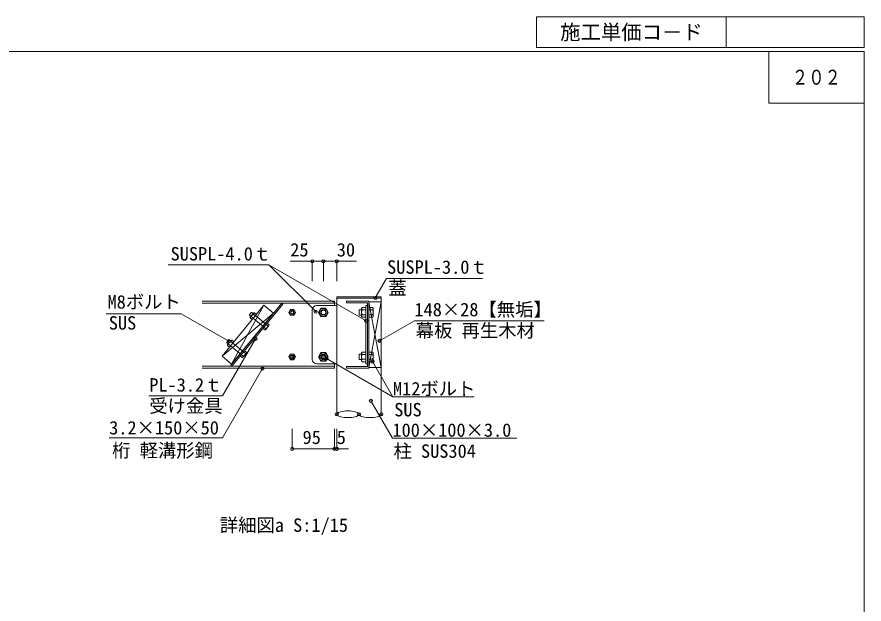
# Model space of a CAD drawing. Units: millimetres, scale not verified, with parts at other scales. Extents: x 187 to 5663, y 265 to 3998.
# Drawn here: x 2972 to 5663, y 2131 to 3998 of the extents above; entities that cross this region are included whole.
import ezdxf
from ezdxf.enums import TextEntityAlignment as Align

# ---------------------------------------------------------------- set-up
doc = ezdxf.new("R2010")
doc.units = ezdxf.units.MM
doc.header["$LTSCALE"] = 20
doc.header["$PDMODE"] = 32
doc.header["$PDSIZE"] = 10
doc.linetypes.add('USER1', pattern=[25, 12.5, -12.5])
for name, color, linetype, lineweight in [('_0-0_', 7, 'Continuous', 13), ('寸法', 1, 'Continuous', 13), ('本体', 7, 'Continuous', 13)]:
    doc.layers.add(name, color=color, linetype=linetype, lineweight=lineweight)
doc.styles.add('ＭＳ ゴシック', font='')
doc.styles.get('ＭＳ ゴシック').set_extended_font_data('MS Gothic')

msp = doc.modelspace()

# ---------------------------------------------------------------- linework, layer by layer
at = {"layer": '_0-0_'}
for p, q in [((4623.24, 3997.98), (5663.46, 3997.98)), ((4623.24, 3997.98), (4623.24, 3901.22)), ((5225.63, 3997.98), (5225.63, 3901.22)), ((5663.46, 3997.98), (5663.46, 3901.22)), ((4623.24, 3901.22), (5663.46, 3901.22)), ((5360.76, 3888.25), (5360.76, 3724.25)), ((5663.46, 3724.25), (5360.76, 3724.25))]:
    msp.add_line(p, q, dxfattribs=at)
at = {"layer": '_0-0_', "color": 6}
msp.add_lwpolyline([(5663.46, 3888.25), (187.2, 3888.25), (187.2, 264.62), (5663.46, 264.62)], close=True, dxfattribs=at)
at = {"layer": '寸法'}
for p, q in [((3452.33, 3210.29), (3772.1, 3210.29)), ((3772.1, 3210.29), (3921.33, 3061.05)), ((3772.1, 3210.29), (4081.76, 3031.51)), ((3945.73, 3221.16), (3839.79, 3221.16)), ((3910.38, 3221.16), (3910.38, 3157.53)), ((3945.73, 3221.16), (3945.73, 3157.53)), ((4050.64, 3221.16), (3945.73, 3221.16)), ((3988.15, 3221.16), (3988.15, 3157.53)), ((4146.16, 3166.15), (4110.58, 3104.51)), ((4146.16, 3166.15), (4451.35, 3166.15)), ((3255.54, 3054.31), (3493.89, 3054.31)), ((3493.89, 3054.31), (3645.09, 2967.01)), ((4234.9, 3032.21), (4123.84, 2968.08)), ((4234.9, 3032.21), (4646.72, 3032.21)), ((3625.04, 2793.06), (3729.83, 2974.56)), ((4166.74, 2790.17), (3955.45, 2912.16)), ((4166.74, 2790.17), (4102.15, 2902.05)), ((3625.04, 2659.35), (3752.29, 2879.76)), ((3391.14, 2793.06), (3625.04, 2793.06)), ((4164.98, 2658.56), (4096.45, 2777.25)), ((4166.74, 2790.17), (4425, 2790.17)), ((3846.75, 2624.85), (3846.75, 2688.48)), ((3981.08, 2624.85), (3981.08, 2688.48)), ((3988.15, 2624.85), (3988.15, 2688.48)), ((3264.51, 2659.35), (3625.04, 2659.35)), ((4560.7, 2658.56), (4164.98, 2658.56)), ((3981.08, 2624.85), (3846.75, 2624.85)), ((4025.43, 2624.85), (3981.08, 2624.85))]:
    msp.add_line(p, q, dxfattribs=at)
for p in [(3910.38, 3221.16), (3945.73, 3221.16), (3988.15, 3221.16), (3846.75, 2624.85), (3981.08, 2624.85), (3988.15, 2624.85)]:
    msp.add_point(p, dxfattribs=at)
at = {"layer": '本体'}
for p, q in [((4129.55, 3108.04), (3988.15, 3108.04)), ((3988.15, 3108.04), (3988.15, 2734.68)), ((4129.55, 3103.52), (3988.15, 3103.52)), ((4129.55, 3108.04), (4129.55, 2734.68)), ((3560.42, 3093.9), (3981.08, 3093.9)), ((3560.42, 3087.54), (3981.08, 3087.54)), ((3756.57, 3081.22), (3623.56, 2919.65)), ((3651.29, 2891.04), (3813.06, 3087.54)), ((3756.57, 3081.22), (3654.12, 2894.49)), ((3654.78, 2888.17), (3816.55, 3084.66)), ((3787.13, 3056.05), (3756.57, 3081.22)), ((3813.06, 3087.54), (3816.55, 3084.66)), ((3924.52, 3080.47), (3988.15, 3080.47)), ((3930.16, 3058.55), (3937.92, 3071.99)), ((3937.92, 3071.99), (3953.43, 3071.99)), ((3953.43, 3071.99), (3961.19, 3058.55)), ((3981.08, 3093.9), (3981.08, 3080.47)), ((4019.25, 3093.9), (4089.95, 3093.9)), ((4019.25, 3093.9), (4019.25, 3089.38)), ((4019.25, 3089.38), (4085.43, 3089.38)), ((4068.37, 3074.06), (4066.76, 3071.28)), ((4066.76, 3045.83), (4066.76, 3071.28)), ((4080.9, 3074.06), (4068.37, 3074.06)), ((4080.9, 3080.47), (4085.43, 3080.47)), ((4080.9, 3080.47), (4080.9, 2895.24)), ((4080.9, 3043.04), (4080.9, 3074.06)), ((4085.43, 3089.38), (4085.43, 2886.33)), ((4085.43, 3080.47), (4085.43, 2895.24)), ((4089.95, 3093.9), (4089.95, 2881.8)), ((4089.95, 3092.49), (4089.95, 2883.22)), ((4093.44, 3074.06), (4089.95, 3092.49)), ((4129.55, 3092.49), (4089.95, 3092.49)), ((4129.55, 3092.49), (4093.32, 2901.01)), ((4129.55, 2883.22), (4093.44, 3074.06)), ((4129.55, 2883.22), (4129.55, 3092.49)), ((3623.56, 2919.65), (3787.13, 3056.05)), ((3654.12, 2894.49), (3787.13, 3056.05)), ((3716.42, 3058.03), (3710.5, 3050.84)), ((3710.63, 3049.43), (3710.5, 3050.84)), ((3710.63, 3049.43), (3715.32, 3045.58)), ((3712.96, 3041.1), (3713.3, 3043.12)), ((3724.53, 3056.77), (3713.3, 3043.12)), ((3722.64, 3040.01), (3716.33, 3045.2)), ((3716.42, 3058.03), (3717.82, 3058.17)), ((3717.82, 3058.17), (3722.51, 3054.31)), ((3732.76, 3052.3), (3719.27, 3035.91)), ((3729.38, 3048.2), (3723.08, 3053.39)), ((3726.45, 3057.49), (3724.53, 3056.77)), ((3732.76, 3052.3), (3726.45, 3057.49)), ((3763.67, 3020.43), (3729.61, 3048.47)), ((3841.44, 3067.74), (3836.13, 3058.55)), ((3836.13, 3058.55), (3841.44, 3049.36)), ((3852.05, 3067.74), (3841.44, 3067.74)), ((3841.44, 3049.36), (3852.05, 3049.36)), ((3857.36, 3058.55), (3852.05, 3067.74)), ((3852.05, 3049.36), (3857.36, 3058.55)), ((3910.38, 3066.33), (3910.38, 2909.38)), ((3937.92, 3045.12), (3930.16, 3058.55)), ((3953.43, 3045.12), (3937.92, 3045.12)), ((3961.19, 3058.55), (3953.43, 3045.12)), ((4060.69, 3067.04), (4059.69, 3066.04)), ((4059.69, 3051.07), (4059.69, 3066.04)), ((4059.69, 3051.07), (4060.69, 3050.07)), ((4060.69, 3067.04), (4066.76, 3067.04)), ((4060.69, 3050.07), (4066.76, 3050.07)), ((4068.37, 3043.04), (4066.76, 3045.83)), ((4080.9, 3066.31), (4068.37, 3066.31)), ((4080.9, 3050.8), (4068.37, 3050.8)), ((4080.9, 3043.04), (4068.37, 3043.04)), ((3719.27, 3035.91), (3712.96, 3041.1)), ((3756.48, 3011.7), (3722.42, 3039.74)), ((3753.33, 3007.87), (3766.82, 3024.26)), ((3761.55, 3003.4), (3772.78, 3017.04)), ((3763.44, 3020.16), (3769.75, 3014.97)), ((3766.82, 3024.26), (3773.12, 3019.07)), ((3773.12, 3019.07), (3772.78, 3017.04)), ((3753.33, 3007.87), (3759.63, 3002.68)), ((3756.7, 3011.97), (3763, 3006.78)), ((3759.63, 3002.68), (3761.55, 3003.4)), ((3644.52, 2970.7), (3638.6, 2963.51)), ((3638.74, 2962.1), (3638.6, 2963.51)), ((3638.74, 2962.1), (3643.42, 2958.24)), ((3652.64, 2969.43), (3641.4, 2955.79)), ((3644.52, 2970.7), (3645.93, 2970.84)), ((3645.93, 2970.84), (3650.61, 2966.98)), ((3660.86, 2964.96), (3647.37, 2948.58)), ((3657.49, 2960.87), (3651.18, 2966.06)), ((3654.56, 2970.15), (3652.64, 2969.43)), ((3660.86, 2964.96), (3654.56, 2970.15)), ((3691.77, 2933.1), (3657.71, 2961.14)), ((3641.06, 2953.77), (3641.4, 2955.79)), ((3647.37, 2948.58), (3641.06, 2953.77)), ((3650.74, 2952.67), (3644.44, 2957.86)), ((3684.58, 2924.36), (3650.52, 2952.4)), ((3681.43, 2920.54), (3694.92, 2936.92)), ((3694.92, 2936.92), (3701.22, 2931.73)), ((3623.56, 2919.65), (3654.12, 2894.49)), ((3681.43, 2920.54), (3687.73, 2915.35)), ((3684.8, 2924.63), (3691.11, 2919.44)), ((3687.73, 2915.35), (3689.65, 2916.07)), ((3689.65, 2916.07), (3700.89, 2929.71)), ((3691.55, 2932.83), (3697.85, 2927.64)), ((3701.22, 2931.73), (3700.89, 2929.71)), ((3841.44, 2926.34), (3836.13, 2917.15)), ((3836.13, 2917.15), (3841.44, 2907.96)), ((3852.05, 2926.34), (3841.44, 2926.34)), ((3841.44, 2907.96), (3852.05, 2907.96)), ((3857.36, 2917.15), (3852.05, 2926.34)), ((3852.05, 2907.96), (3857.36, 2917.15)), ((3930.16, 2917.15), (3937.92, 2930.59)), ((3937.92, 2903.72), (3930.16, 2917.15)), ((3937.92, 2930.59), (3953.43, 2930.59)), ((3953.43, 2930.59), (3961.19, 2917.15)), ((3961.19, 2917.15), (3953.43, 2903.72)), ((4060.69, 2925.64), (4059.69, 2924.64)), ((4059.69, 2909.67), (4059.69, 2924.64)), ((4059.69, 2909.67), (4060.69, 2908.67)), ((4060.69, 2925.64), (4066.76, 2925.64)), ((4060.69, 2908.67), (4066.76, 2908.67)), ((4068.37, 2932.66), (4066.76, 2929.88)), ((4066.76, 2904.43), (4066.76, 2929.88)), ((4080.9, 2932.66), (4068.37, 2932.66)), ((4080.9, 2924.91), (4068.37, 2924.91)), ((4080.9, 2909.4), (4068.37, 2909.4)), ((4080.9, 2901.64), (4080.9, 2932.66)), ((3560.42, 2888.17), (3981.08, 2888.17)), ((3560.42, 2881.8), (3981.08, 2881.8)), ((3651.29, 2891.04), (3654.78, 2888.17)), ((3924.52, 2895.24), (3988.15, 2895.24)), ((3953.43, 2903.72), (3937.92, 2903.72)), ((3981.08, 2895.24), (3981.08, 2881.8)), ((4019.25, 2886.33), (4019.25, 2881.8)), ((4019.25, 2886.33), (4085.43, 2886.33)), ((4019.25, 2881.8), (4089.95, 2881.8)), ((4068.37, 2901.64), (4066.76, 2904.43)), ((4080.9, 2901.64), (4068.37, 2901.64)), ((4080.9, 2895.24), (4085.43, 2895.24)), ((4089.95, 2883.22), (4129.55, 2883.22)), ((3988.15, 2734.68), (3988.68, 2736.52)), ((3988.15, 2734.68), (3988.68, 2732.84)), ((3988.68, 2736.52), (3990.28, 2738.31)), ((3988.68, 2732.84), (3990.28, 2731.06)), ((3990.28, 2738.31), (3992.88, 2739.98)), ((3990.28, 2731.06), (3992.88, 2729.38)), ((3992.88, 2739.98), (3996.42, 2741.5)), ((3992.88, 2729.38), (3996.42, 2727.87)), ((3996.42, 2741.5), (4000.77, 2742.81)), ((3996.42, 2727.87), (4000.77, 2726.56)), ((4000.77, 2742.81), (4005.82, 2743.87)), ((4000.77, 2726.56), (4005.82, 2725.5)), ((4005.82, 2743.87), (4011.41, 2744.65)), ((4005.82, 2725.5), (4011.41, 2724.72)), ((4011.41, 2744.65), (4017.36, 2745.13)), ((4011.41, 2724.72), (4017.36, 2724.24)), ((4017.36, 2745.13), (4023.5, 2745.29)), ((4017.36, 2724.24), (4023.5, 2724.08)), ((4023.5, 2745.29), (4029.63, 2745.13)), ((4023.5, 2724.08), (4029.63, 2724.24)), ((4029.63, 2745.13), (4035.59, 2744.65)), ((4029.63, 2724.24), (4035.59, 2724.72)), ((4035.59, 2744.65), (4041.17, 2743.87)), ((4035.59, 2724.72), (4041.17, 2725.5)), ((4041.17, 2743.87), (4046.22, 2742.81)), ((4041.17, 2725.5), (4046.22, 2726.56)), ((4046.22, 2742.81), (4050.58, 2741.5)), ((4046.22, 2726.56), (4050.58, 2727.87)), ((4050.58, 2741.5), (4054.11, 2739.98)), ((4050.58, 2727.87), (4054.11, 2729.38)), ((4054.11, 2739.98), (4056.71, 2738.31)), ((4054.11, 2729.38), (4056.71, 2731.06)), ((4056.71, 2738.31), (4058.31, 2736.52)), ((4056.71, 2731.06), (4058.31, 2732.84)), ((4058.31, 2736.52), (4058.85, 2734.68)), ((4058.31, 2732.84), (4058.85, 2734.68)), ((4058.85, 2734.68), (4059.38, 2732.84)), ((4059.38, 2732.84), (4060.98, 2731.06)), ((4060.98, 2731.06), (4063.58, 2729.38)), ((4063.58, 2729.38), (4067.12, 2727.87)), ((4067.12, 2727.87), (4071.47, 2726.56)), ((4071.47, 2726.56), (4076.52, 2725.5)), ((4076.52, 2725.5), (4082.11, 2724.72)), ((4082.11, 2724.72), (4088.06, 2724.24)), ((4088.06, 2724.24), (4094.2, 2724.08)), ((4094.2, 2724.08), (4100.33, 2724.24)), ((4100.33, 2724.24), (4106.29, 2724.72)), ((4106.29, 2724.72), (4111.87, 2725.5)), ((4111.87, 2725.5), (4116.92, 2726.56)), ((4116.92, 2726.56), (4121.28, 2727.87)), ((4121.28, 2727.87), (4124.81, 2729.38)), ((4124.81, 2729.38), (4127.41, 2731.06)), ((4127.41, 2731.06), (4129.01, 2732.84)), ((4129.01, 2732.84), (4129.55, 2734.68))]:
    msp.add_line(p, q, dxfattribs=at)
at = {"layer": '本体', "linetype": 'USER1'}
for p, q in [((4089.95, 3074.06), (4089.95, 3043.04)), ((4089.95, 3074.06), (4102.49, 3074.06)), ((4102.49, 3074.06), (4104.09, 3071.28)), ((4104.09, 3071.28), (4104.09, 3045.83)), ((4089.95, 3066.31), (4102.49, 3066.31)), ((4089.95, 3050.8), (4102.49, 3050.8)), ((4089.95, 3043.04), (4102.49, 3043.04)), ((4102.49, 3043.04), (4104.09, 3045.83)), ((4089.95, 2932.66), (4089.95, 2901.64)), ((4089.95, 2932.66), (4102.49, 2932.66)), ((4089.95, 2924.91), (4102.49, 2924.91)), ((4089.95, 2909.4), (4102.49, 2909.4)), ((4102.49, 2932.66), (4104.09, 2929.88)), ((4104.09, 2929.88), (4104.09, 2904.43)), ((4093.44, 2901.64), (4089.95, 2883.22)), ((4089.95, 2901.64), (4102.49, 2901.64)), ((4102.49, 2901.64), (4104.09, 2904.43))]:
    msp.add_line(p, q, dxfattribs=at)
at = {"layer": '本体'}
for centre, radius in [((3945.67, 3058.55), 12.73), ((3846.75, 3058.55), 8.84), ((3846.75, 3058.55), 5.66), ((3846.75, 3058.55), 4.7), ((3945.67, 3058.55), 8.48), ((3945.73, 3058.55), 7.14), ((3846.75, 2917.15), 8.84), ((3846.75, 2917.15), 5.66), ((3846.75, 2917.15), 4.7), ((3945.67, 2917.15), 12.73), ((3945.67, 2917.15), 8.48), ((3945.73, 2917.15), 7.14)]:
    msp.add_circle(centre, radius, dxfattribs=at)
for centre, radius, start, end in [((3924.52, 3066.33), 14.14, 90, 180), ((4074.04, 3070.19), 6.87, 145.61587, 214.38413), ((3717.64, 3040.68), 4.7, 106.15276, 174.92104), ((3732.63, 3038.65), 17.56, 122.949, 158.1248), ((3727.76, 3052.97), 4.7, 106.15275, 174.92106), ((4092.84, 3058.55), 25.67, 162.41211, 197.58789), ((4074.04, 3046.92), 6.87, 145.61587, 214.38413), ((3753.45, 3021.51), 17.56, 302.949, 338.1248), ((3768.44, 3019.48), 4.7, 286.15276, 354.92104), ((3758.32, 3007.19), 4.7, 286.15275, 354.92106), ((3660.73, 2951.32), 17.56, 122.949, 158.1248), ((3655.86, 2965.64), 4.7, 106.15275, 174.92106), ((3645.74, 2953.35), 4.7, 106.15276, 174.92104), ((3686.43, 2919.86), 4.7, 286.15275, 354.92106), ((3681.55, 2934.18), 17.56, 302.949, 338.1248), ((3696.54, 2932.15), 4.7, 286.15276, 354.92104), ((3924.52, 2909.38), 14.14, 180, 270), ((4074.04, 2928.79), 6.87, 145.61587, 214.38413), ((4092.84, 2917.15), 25.67, 162.41211, 197.58789), ((4074.04, 2905.52), 6.87, 145.61587, 214.38413)]:
    msp.add_arc(centre, radius, start, end, dxfattribs=at)
at = {"layer": '本体', "linetype": 'USER1'}
for centre, radius, start, end in [((4096.82, 3070.19), 6.87, 325.61587, 34.38413), ((4078.02, 3058.55), 25.67, 342.41211, 17.58789), ((4096.82, 3046.92), 6.87, 325.61587, 34.38413), ((4096.82, 2928.79), 6.87, 325.61587, 34.38413), ((4078.02, 2917.15), 25.67, 342.41211, 17.58789), ((4096.82, 2905.52), 6.87, 325.61587, 34.38413)]:
    msp.add_arc(centre, radius, start, end, dxfattribs=at)
at = {"layer": '本体'}
for p in [(4110.58, 3104.51), (3921.33, 3061.05), (4081.76, 3031.51), (3645.09, 2967.01), (3729.83, 2974.56), (4123.84, 2968.08), (3846.75, 2917.15), (3945.73, 2917.15), (3955.45, 2912.16), (4102.15, 2902.05), (3752.29, 2879.76), (4096.45, 2777.25), (3988.15, 2734.68), (3988.15, 2734.68), (4058.85, 2734.68), (4058.85, 2734.68), (4058.85, 2734.68), (4129.55, 2734.68)]:
    msp.add_point(p, dxfattribs=at)

# ---------------------------------------------------------------- texts
at = {"layer": '_0-0_', "style": 'ＭＳ ゴシック'}
msp.add_text('施工単価コ－ド', height=47.47, dxfattribs=at).set_placement((4924.44, 3949.6), align=Align.MIDDLE_CENTER)
at = {"layer": '_0-0_', "style": 'ＭＳ ゴシック', "width": 0.8}
msp.add_text('２０２', height=47.47, dxfattribs=at).set_placement((5512.11, 3806.25), align=Align.MIDDLE_CENTER)
at = {"layer": '寸法', "color": 3, "style": 'ＭＳ ゴシック'}
for s, p in [('SUSPL-4.0ｔ', (3460.04, 3210.84)), ('25', (3840.3, 3223.58)), ('30', (3988.15, 3223.58)), ('SUSPL-3.0ｔ', (4148.04, 3168.6)), ('蓋 ', (4151.97, 3101.8)), ('M8ボルト', (3259.78, 3057.89)), ('148×28【無垢】', (4234.9, 3033.56)), ('SUS', (3263.72, 2991.09)), ('幕板 再生木材', (4238.84, 2966.76)), ('PL-3.2ｔ', (3392.26, 2794.01)), ('M12ボルト', (4166.74, 2781.98)), ('受け金具', (3392.26, 2727.21)), ('SUS', (4170.67, 2715.18)), ('3.2×150×50', (3264.97, 2657.76)), ('100×100×3.0', (4164.98, 2650.37)), ('95', (3879.44, 2627.26)), ('5', (3988.15, 2627.26)), ('桁 軽溝形鋼', (3274.42, 2585.51)), ('柱 SUS304', (4168.38, 2583.57)), ('詳細図a S:1/15', (3616.47, 2348.11))]:
    msp.add_text(s, height=42.72, dxfattribs=at).set_placement(p, align=Align.BOTTOM_LEFT)

doc.saveas('drawing.dxf')
